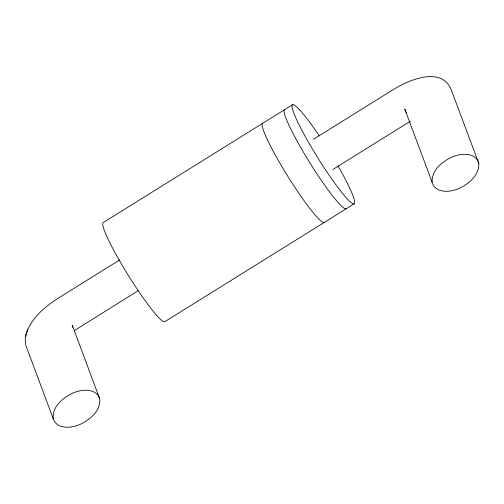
<?xml version="1.0" encoding="UTF-8"?>
<svg xmlns="http://www.w3.org/2000/svg" width="504" height="504" viewBox="0 0 504 504"><rect width="100%" height="100%" fill="white"/><g stroke="black" fill="none" stroke-linecap="round" stroke-linejoin="round"><path stroke-width="0.76" d="M432.104 182.127C431.487 169.968 442.657 161.141 452.794 156.731C461.292 153.09 475.946 152.208 478.8 163.441C479.417 175.6 468.248 184.426 458.111 188.836C449.612 192.478 434.958 193.36 432.104 182.127L404.775 109.034L406.3 112.82M26.466 333.15L25.2 338.833L25.742 345.196L53.267 418.818C57.078 429.799 71.662 428.173 80.212 424.33C90.04 419.719 101.077 410.659 99.66 398.645L72.274 325.231L72.355 327.367M26.914 331.796C32.313 317.224 45.108 306.741 57.771 298.469L119.851 259.825M25.484 336.168L27.814 329.03M74.353 330.599L138.065 290.751M292.585 104.687L103.282 222.541A58.351 6.59 58.1 0 0 128.048 274.957A58.351 6.59 58.1 0 0 164.808 321.697L354.117 203.843M313.419 139.312L394.185 89.025C409.62 79.6 441.781 66.163 451.275 89.819L478.8 163.441M332.892 169.457L410.288 121.275M99.66 398.645C95.848 387.664 81.264 389.29 72.715 393.133C62.893 397.738 51.855 406.797 53.267 418.818M337.913 165.753A58.351 6.59 58.1 0 1 345.114 196.503A58.351 6.59 58.1 0 1 295.092 116.185A58.351 6.59 58.1 0 1 319.378 135.986M346.166 208.788A58.351 6.59 58.1 0 1 309.399 162.049A58.351 6.59 58.1 0 1 284.634 109.633M324.204 222.459A58.351 6.59 58.1 0 1 287.444 175.72A58.351 6.59 58.1 0 1 262.678 123.304M70.522 321.577L70.522 321.577"/></g></svg>
